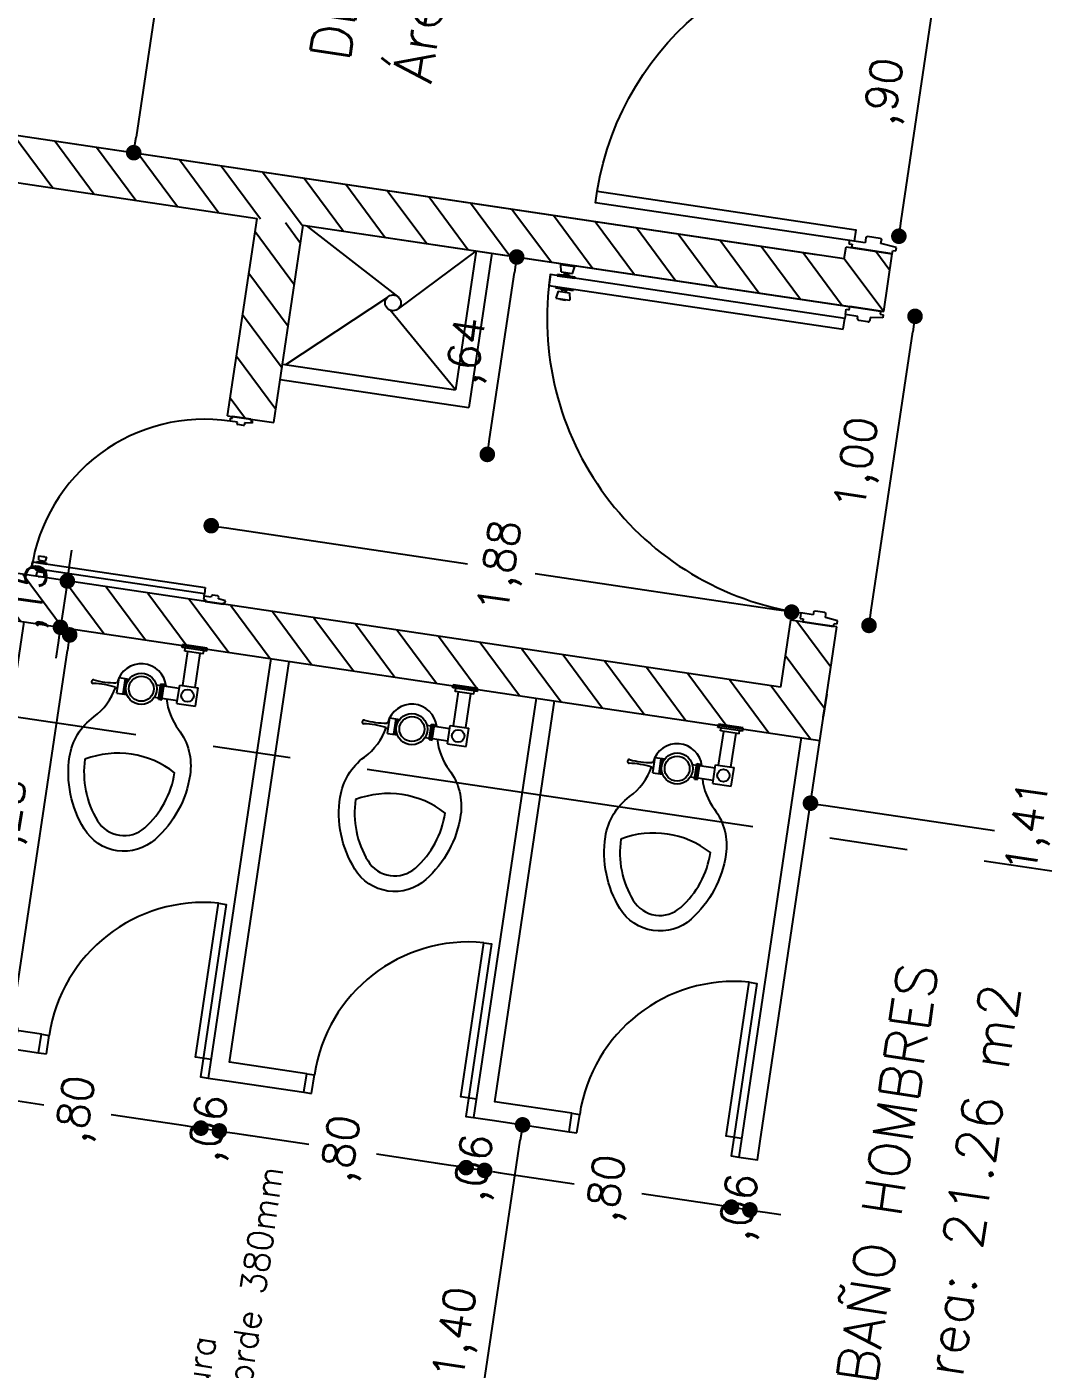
# Model space of a CAD drawing. Header units: millimetres. Extents: x 338 to 506, y 179 to 335.
# Drawn here: x 402.26 to 405.519, y 293.28 to 297.585 of the extents above; entities that cross this region are included whole.
import ezdxf

# ---------------------------------------------------------------- set-up
doc = ezdxf.new("R2010")
doc.units = ezdxf.units.MM
doc.linetypes.add('CENTER', pattern=[2, 1.25, -0.25, 0.25, -0.25])
doc.linetypes.add('DASHED2', pattern=[0.375, 0.25, -0.125])
for name, color, linetype in [('7-COTAS', 30, 'Continuous'), ('EJES_DE_COLUMNA', 255, 'DASHED2'), ('MUEBLES_FIJOS', 145, 'Continuous'), ('MUROS', 32, 'Continuous'), ('PUERTAS', 5, 'Continuous'), ('REJAS', 151, 'Continuous'), ('TEXTOS', 7, 'Continuous')]:
    doc.layers.add(name, color=color, linetype=linetype)
doc.styles.add('NOTAS', font='simplex.shx')
doc.styles.get("Standard").update_dxf_attribs({"font": 'ARIALUNI.ttf'})
doc.dimstyles.new('ROMANS', dxfattribs={"dimtxt": 0.1, "dimasz": 0.05, "dimexe": 0.04, "dimexo": 0.5, "dimgap": 0.05, "dimtad": 1, "dimtih": 1, "dimtoh": 1, "dimdec": 4, "dimzin": 5, "dimdsep": 46, "dimtxsty": 'Standard', "dimsah": 1, "dimcen": 0.05, "dimse1": 1, "dimse2": 1, "dimclrd": 7, "dimclre": 7, "dimclrt": 7, "dimadec": 0, "dimazin": 0, "dimtfac": 1, "dimtdec": 4, "dimtix": 1, "dimtmove": 2, "dimatfit": 3, "dimfxl": 1, "dimtolj": 1, "dimarcsym": 0})

# ---------------------------------------------------------------- blocks, each defined once
blk = doc.blocks.new('*X487')
at = {"color": 0}
for p, q in [((3006.9447, 1981.4887), (3006.8165, 1981.3606)), ((3006.9665, 1981.3758), (3006.8165, 1981.2258)), ((3006.9665, 1981.2411), (3006.8165, 1981.0911)), ((3006.9665, 1981.1064), (3006.8165, 1980.9564)), ((3006.9665, 1980.9717), (3006.8165, 1980.8217)), ((3006.9665, 1980.837), (3006.8165, 1980.687)), ((3006.9665, 1980.7023), (3006.8165, 1980.5523)), ((3006.9665, 1980.5676), (3006.8165, 1980.4176)), ((3006.9665, 1980.4329), (3006.8165, 1980.2829)), ((3006.9665, 1980.2982), (3006.8165, 1980.1482)), ((3006.9665, 1980.1635), (3006.8165, 1980.0135)), ((3006.9665, 1980.0288), (3006.8165, 1979.8788)), ((3006.9665, 1979.8941), (3006.8165, 1979.7441)), ((3006.9665, 1979.7594), (3006.8165, 1979.6094)), ((3006.9665, 1979.6247), (3006.8165, 1979.4747)), ((3006.9665, 1979.49), (3006.8165, 1979.34)), ((3006.9665, 1979.3553), (3006.8165, 1979.2053)), ((3006.9665, 1979.2206), (3006.8165, 1979.0706)), ((3006.9665, 1979.0859), (3006.8165, 1978.9359)), ((3006.9665, 1978.9512), (3006.8165, 1978.8012)), ((3006.9665, 1978.8165), (3006.8165, 1978.6665)), ((3006.9665, 1978.6818), (3006.8165, 1978.5318)), ((3006.9665, 1978.5471), (3006.8165, 1978.3971)), ((3006.9665, 1978.4124), (3006.8165, 1978.2624)), ((3006.9665, 1978.2777), (3006.8165, 1978.1277)), ((3007.0707, 1978.2471), (3006.9207, 1978.0971)), ((3007.1843, 1978.226), (3007.0554, 1978.0971))]:
    blk.add_line(p, q, dxfattribs=at)
blk = doc.blocks.new('*X488')
at = {"color": 0}
for p, q in [((3007.6249, 1980.1287), (3007.5665, 1980.0703)), ((3007.7596, 1980.1287), (3007.6096, 1979.9787)), ((3007.8943, 1980.1287), (3007.7443, 1979.9787)), ((3008.029, 1980.1287), (3007.879, 1979.9787)), ((3008.1637, 1980.1287), (3008.0137, 1979.9787)), ((3008.2065, 1980.0368), (3008.1484, 1979.9787))]:
    blk.add_line(p, q, dxfattribs=at)
blk = doc.blocks.new('*U234')
at = {"layer": 'PUERTAS'}
for p, q in [((0.0275, 0.05), (0.0375, 0.05)), ((0.0275, -0.05), (0.0275, 0.05)), ((0.0275, 0.05), (0.0275, -0.05)), ((0.0375, 0.05), (0.0375, 0.06)), ((0.0375, 0.06), (0.0475, 0.06)), ((0.0475, 0.06), (0.0525, 0.02)), ((1.0298, 0.06), (1.0248, 0.02)), ((1.0398, 0.06), (1.0298, 0.06)), ((1.0398, 0.05), (1.0398, 0.06)), ((1.0498, 0.05), (1.0398, 0.05)), ((1.0498, -0.05), (1.0498, 0.05)), ((1.0498, 0.05), (1.0498, -0.05)), ((0.0525, 0.02), (0.0625, 0.02)), ((0.0675, 0.015), (0.0675, -0.015)), ((1.0098, 0.015), (1.0098, -0.015)), ((1.0248, 0.02), (1.0148, 0.02)), ((0.0625, -0.02), (0.055, -0.02)), ((0.055, -0.02), (0.055, -0.06)), ((1.0148, -0.02), (1.0223, -0.02)), ((1.0223, -0.02), (1.0223, -0.06)), ((0.0375, -0.05), (0.0275, -0.05)), ((0.0375, -0.06), (0.0375, -0.05)), ((0.055, -0.06), (0.0375, -0.06)), ((0.055, -0.06), (0.0675, -0.06)), ((1.0223, -0.06), (1.0398, -0.06)), ((1.0398, -0.06), (1.0398, -0.05)), ((1.0398, -0.05), (1.0498, -0.05)), ((0.0537, -0.9453), (0.0305, -0.9412)), ((0.0306, -0.9862), (0.0305, -0.9412)), ((0.0538, -0.982), (0.0537, -0.9453)), ((0.0627, -0.9922), (0.0626, -0.935)), ((0.0675, -0.935), (0.0626, -0.935)), ((0.0676, -0.9922), (0.0675, -0.935)), ((0.1024, -0.9922), (0.1026, -0.935)), ((0.1026, -0.935), (0.1075, -0.935)), ((0.1073, -0.9922), (0.1075, -0.935)), ((0.1163, -0.982), (0.1164, -0.9453)), ((0.1164, -0.9453), (0.1396, -0.9412)), ((0.1395, -0.9862), (0.1396, -0.9412)), ((0.0305, -0.9545), (0.0288, -0.9545)), ((0.0288, -0.9728), (0.0288, -0.9545)), ((0.0306, -0.9728), (0.0288, -0.9728)), ((0.0538, -0.982), (0.0306, -0.9862)), ((0.0591, -0.9566), (0.0537, -0.9567)), ((0.0591, -0.9705), (0.0538, -0.9706)), ((0.0591, -0.9555), (0.0591, -0.9716)), ((0.111, -0.9555), (0.1109, -0.9716)), ((0.1109, -0.9705), (0.1163, -0.9706)), ((0.111, -0.9566), (0.1163, -0.9567)), ((0.1163, -0.982), (0.1395, -0.9862)), ((0.1395, -0.9728), (0.1412, -0.9728)), ((0.1396, -0.9545), (0.1413, -0.9545)), ((0.1412, -0.9728), (0.1413, -0.9545)), ((0.0676, -0.9922), (0.0627, -0.9922)), ((0.1024, -0.9922), (0.1073, -0.9922))]:
    blk.add_line(p, q, dxfattribs=at)
blk.add_lwpolyline([(0.1025, -0.06), (0.0675, -0.06), (0.0675, -1.0148), (0.1025, -1.0148)], close=True, dxfattribs=at)
for centre, radius, start, end in [((0.0625, 0.015), 0.005, 0, 90), ((1.0148, 0.015), 0.005, 90, 180), ((0.0625, -0.015), 0.005, 270, 0), ((1.0148, -0.015), 0.005, 180, 270), ((0.0681, -0.0606), 0.9541, 269.9611, 0.0389), ((0.0594, -0.9523), 0.00329, 264.9921, 9.9588), ((0.0595, -0.9749), 0.00329, 350.32, 95.2867), ((0.1106, -0.9749), 0.00329, 84.7133, 189.68), ((0.1107, -0.9523), 0.00329, 170.0412, 275.0079)]:
    blk.add_arc(centre, radius, start, end, dxfattribs=at)
blk = doc.blocks.new('INODP-FLUSH')
at = {"color": 251}
for p, q in [((-0.12, 0.19), (-0.18, 0.19)), ((-0.18, 0.19), (-0.18, 0.13)), ((-0.12, 0.19), (-0.12, 0.13)), ((-0.07, 0.18), (-0.12, 0.18)), ((-0.07, 0.185), (-0.07, 0.135)), ((-0.06, 0.185), (-0.07, 0.185)), ((-0.065, 0.185), (-0.065, 0.135)), ((-0.06, 0.185), (-0.06, 0.135)), ((-0.0458, 0.18), (-0.06, 0.18)), ((0.075, 0.185), (0.0433, 0.185)), ((0.05, 0.185), (0.05, 0.135)), ((0.055, 0.185), (0.055, 0.135)), ((0.075, 0.185), (0.075, 0.135)), ((-0.12, 0.13), (-0.18, 0.13)), ((-0.17, 0.13), (-0.17, 0.02)), ((-0.13, 0.13), (-0.13, 0.02)), ((-0.07, 0.14), (-0.12, 0.14)), ((-0.06, 0.135), (-0.07, 0.135)), ((-0.0458, 0.14), (-0.06, 0.14)), ((0.075, 0.135), (0.0433, 0.135)), ((-0.19, 0.01), (-0.11, 0.01)), ((-0.19, 0.01), (-0.19, 0)), ((-0.19, 0), (-0.11, 0)), ((-0.18, 0.02), (-0.12, 0.02)), ((-0.18, 0.02), (-0.18, 0.01)), ((-0.12, 0.02), (-0.12, 0.01)), ((-0.11, 0.01), (-0.11, 0))]:
    blk.add_line(p, q, dxfattribs=at)
blk.add_lwpolyline([(-0.0848, 0.18, 0.134175), (-0.1375, 0.2714, -0.200001), (-0.1953, 0.41, -0.175526), (-0.1152, 0.631, -0.468374), (0.1152, 0.631, -0.176484), (0.1953, 0.41, -0.199996), (0.1375, 0.2714, 0.150912), (0.0819, 0.1672)], format="xyb", dxfattribs=at)
blk.add_lwpolyline([(0.1453, 0.41, 0.175452), (0.0768, 0.599, 0.468374), (-0.0768, 0.599, 0.174955), (-0.1453, 0.4106, 0.262288)], format="xyb", close=True, dxfattribs=at)
for centre, radius in [((-0.15, 0.16), 0.02), ((0, 0.16), 0.05), ((0, 0.16), 0.04)]:
    blk.add_circle(centre, radius, dxfattribs=at)
for centre, radius, start, end in [((0, 0.16), 0.08, 194.4775, 353.5908), ((0.075, 0.16), 0.01, 46.1062, 90), ((0.075, 0.16), 0.01, 270, 313.894), ((0.1227, 0.4216), 0.2576, 260.9001, 277.2083), ((0.1227, -0.1016), 0.2576, 82.7917, 99.0999), ((0.155, 0.16), 0.006, 270, 90)]:
    blk.add_arc(centre, radius, start, end, dxfattribs=at)
blk = doc.blocks.new('S-NOV-P')
at = {"rotation": 180}
blk.add_blockref('INODP-FLUSH', (-0.0018, -0.0099), dxfattribs=at)
blk = doc.blocks.new('*U492')
at = {"layer": 'REJAS', "color": 18, "linetype": 'ByBlock'}
blk.add_line((3004.1312, 1979.7691), (3004.2912, 1979.7691), dxfattribs=at)
blk.add_lwpolyline([(3003.7821, 1979.6083), (3004.1312, 1979.7691)], dxfattribs=at)
at = {"layer": 'REJAS', "color": 18}
blk.add_solid([(3003.7877, 1979.5962), (3003.7094, 1979.5749), (3003.7765, 1979.6205)], dxfattribs=at)
at = {"layer": 'REJAS', "color": 18, "style": 'NOTAS'}
for s, p in [('Altura', (3004.3312, 1979.7291)), ('reborde 380mm', (3004.3312, 1979.5957))]:
    blk.add_text(s, height=0.08, dxfattribs=at).set_placement(p)
blk = doc.blocks.new('*U496')
at = {"layer": 'TEXTOS', "color": 5, "style": 'NOTAS'}
for s, p in [('BAÑO HOMBRES', (3004.7961, 1977.6149)), ('Área: 21.26 m2', (3004.7596, 1977.3435))]:
    blk.add_text(s, height=0.127779, dxfattribs=at).set_placement(p)
blk = doc.blocks.new('_DOT')
at = {"color": 0, "linetype": 'ByBlock'}
blk.add_line((-0.5, 0), (-1, 0), dxfattribs=at)
at = {"color": 0, "linetype": 'ByBlock', "const_width": 0.5}
blk.add_lwpolyline([(-0.25, 0, 1), (0.25, 0, 1)], format="xyb", close=True, dxfattribs=at)
blk = doc.blocks.new('*U1089')
at = {"layer": 'REJAS', "color": 7, "style": 'NOTAS'}
blk.add_text(',15', height=0.1, dxfattribs=at).set_placement((3006.7963, 1980.6279))
blk = doc.blocks.new('*D513')
at = {"layer": 'DEFPOINTS', "color": 0, "transparency": 16777216}
for p in [(3006.8165, 1980.6806), (3006.9665, 1980.5987), (3006.8165, 1980.5589)]:
    blk.add_point(p, dxfattribs=at)
at = {"layer": 'REJAS', "color": 7, "transparency": 16777216}
for p, q in [((3006.7665, 1980.5589), (3006.7165, 1980.5589)), ((3006.9665, 1980.5589), (3006.8165, 1980.5589)), ((3007.0165, 1980.5589), (3007.0665, 1980.5589))]:
    blk.add_line(p, q, dxfattribs=at)
at = {"transparency": 16777216}
blk.add_blockref('*U1089', (0, 0), dxfattribs=at)
at = {"layer": 'REJAS', "color": 7, "transparency": 16777216, "xscale": 0.05, "yscale": 0.05, "zscale": 0.05}
blk.add_blockref('_DOT', (3006.8165, 1980.5589), dxfattribs=at)
at = {"layer": 'REJAS', "color": 7, "transparency": 16777216, "xscale": 0.05, "yscale": 0.05, "zscale": 0.05, "rotation": 180}
blk.add_blockref('_DOT', (3006.9665, 1980.5589), dxfattribs=at)
blk = doc.blocks.new('*U1167')
at = {"layer": 'REJAS', "color": 7, "style": 'NOTAS'}
blk.add_text('1,28', height=0.1, dxfattribs=at).set_placement((3006.0137, 1980.5951))
blk = doc.blocks.new('*D515')
at = {"layer": 'DEFPOINTS', "color": 0, "transparency": 16777216}
for p in [(3005.5165, 1980.5521), (3006.7967, 1980.5411), (3006.7967, 1980.526)]:
    blk.add_point(p, dxfattribs=at)
at = {"layer": 'REJAS', "color": 7, "transparency": 16777216}
blk.add_line((3005.5665, 1980.526), (3006.7467, 1980.526), dxfattribs=at)
at = {"transparency": 16777216}
blk.add_blockref('*U1167', (0, 0), dxfattribs=at)
at = {"layer": 'REJAS', "color": 7, "transparency": 16777216, "xscale": 0.05, "yscale": 0.05, "zscale": 0.05, "rotation": 180}
blk.add_blockref('_DOT', (3005.5165, 1980.526), dxfattribs=at)
at = {"layer": 'REJAS', "color": 7, "transparency": 16777216, "xscale": 0.05, "yscale": 0.05, "zscale": 0.05}
blk.add_blockref('_DOT', (3006.7967, 1980.526), dxfattribs=at)
blk = doc.blocks.new('*U1175')
at = {"layer": 'REJAS', "color": 7, "style": 'NOTAS'}
blk.add_text(',80', height=0.1, dxfattribs=at).set_placement((3005.1893, 1980.2366))
blk = doc.blocks.new('*D523')
at = {"layer": 'DEFPOINTS', "color": 0, "transparency": 16777216}
for p in [(3005.5165, 1980.6771), (3005.2941, 1979.8771), (3005.8078, 1979.8771)]:
    blk.add_point(p, dxfattribs=at)
at = {"layer": 'REJAS', "color": 7, "transparency": 16777216}
for p, q in [((3005.2941, 1980.6271), (3005.2941, 1980.3866)), ((3005.2941, 1979.9271), (3005.2941, 1980.1676))]:
    blk.add_line(p, q, dxfattribs=at)
at = {"transparency": 16777216}
blk.add_blockref('*U1175', (0, 0), dxfattribs=at)
at = {"layer": 'REJAS', "color": 7, "transparency": 16777216, "xscale": 0.05, "yscale": 0.05, "zscale": 0.05}
for p, rotation in [((3005.2941, 1980.6771), 90), ((3005.2941, 1979.8771), 270)]:
    blk.add_blockref('_DOT', p, dxfattribs=dict(at, rotation=rotation))
blk = doc.blocks.new('*U1176')
at = {"layer": 'REJAS', "color": 7, "style": 'NOTAS'}
blk.add_text(',06', height=0.1, dxfattribs=at).set_placement((3005.1917, 1979.8066))
blk = doc.blocks.new('*D524')
at = {"layer": 'DEFPOINTS', "color": 0, "transparency": 16777216}
for p in [(3005.8078, 1979.8771), (3005.2941, 1979.8171), (3005.8202, 1979.8171)]:
    blk.add_point(p, dxfattribs=at)
at = {"layer": 'REJAS', "color": 7, "transparency": 16777216}
for p, q in [((3005.2941, 1979.9271), (3005.2941, 1979.9771)), ((3005.2941, 1979.8771), (3005.2941, 1979.8171)), ((3005.2941, 1979.7671), (3005.2941, 1979.7171))]:
    blk.add_line(p, q, dxfattribs=at)
at = {"transparency": 16777216}
blk.add_blockref('*U1176', (0, 0), dxfattribs=at)
at = {"layer": 'REJAS', "color": 7, "transparency": 16777216, "xscale": 0.05, "yscale": 0.05, "zscale": 0.05}
for p, rotation in [((3005.2941, 1979.8771), 270), ((3005.2941, 1979.8171), 90)]:
    blk.add_blockref('_DOT', p, dxfattribs=dict(at, rotation=rotation))
blk = doc.blocks.new('*U1177')
at = {"layer": 'REJAS', "color": 7, "style": 'NOTAS'}
blk.add_text(',80', height=0.1, dxfattribs=at).set_placement((3005.1893, 1979.3766))
blk = doc.blocks.new('*D525')
at = {"layer": 'DEFPOINTS', "color": 0, "transparency": 16777216}
for p in [(3005.8202, 1979.8171), (3005.2941, 1979.0171), (3005.7494, 1979.0171)]:
    blk.add_point(p, dxfattribs=at)
at = {"layer": 'REJAS', "color": 7, "transparency": 16777216}
for p, q in [((3005.2941, 1979.7671), (3005.2941, 1979.5266)), ((3005.2941, 1979.0671), (3005.2941, 1979.3076))]:
    blk.add_line(p, q, dxfattribs=at)
at = {"transparency": 16777216}
blk.add_blockref('*U1177', (0, 0), dxfattribs=at)
at = {"layer": 'REJAS', "color": 7, "transparency": 16777216, "xscale": 0.05, "yscale": 0.05, "zscale": 0.05}
for p, rotation in [((3005.2941, 1979.8171), 90), ((3005.2941, 1979.0171), 270)]:
    blk.add_blockref('_DOT', p, dxfattribs=dict(at, rotation=rotation))
blk = doc.blocks.new('*U1178')
at = {"layer": 'REJAS', "color": 7, "style": 'NOTAS'}
blk.add_text(',06', height=0.1, dxfattribs=at).set_placement((3005.1917, 1978.9466))
blk = doc.blocks.new('*D526')
at = {"layer": 'DEFPOINTS', "color": 0, "transparency": 16777216}
for p in [(3005.7494, 1979.0171), (3005.2941, 1978.9571), (3005.753, 1978.9571)]:
    blk.add_point(p, dxfattribs=at)
at = {"layer": 'REJAS', "color": 7, "transparency": 16777216}
for p, q in [((3005.2941, 1979.0671), (3005.2941, 1979.1171)), ((3005.2941, 1979.0171), (3005.2941, 1978.9571)), ((3005.2941, 1978.9071), (3005.2941, 1978.8571))]:
    blk.add_line(p, q, dxfattribs=at)
at = {"transparency": 16777216}
blk.add_blockref('*U1178', (0, 0), dxfattribs=at)
at = {"layer": 'REJAS', "color": 7, "transparency": 16777216, "xscale": 0.05, "yscale": 0.05, "zscale": 0.05}
for p, rotation in [((3005.2941, 1979.0171), 270), ((3005.2941, 1978.9571), 90)]:
    blk.add_blockref('_DOT', p, dxfattribs=dict(at, rotation=rotation))
blk = doc.blocks.new('*U1179')
at = {"layer": 'REJAS', "color": 7, "style": 'NOTAS'}
blk.add_text(',80', height=0.1, dxfattribs=at).set_placement((3005.1893, 1978.5166))
blk = doc.blocks.new('*D527')
at = {"layer": 'DEFPOINTS', "color": 0, "transparency": 16777216}
for p in [(3005.753, 1978.9571), (3005.2941, 1978.1571), (3005.7934, 1978.1571)]:
    blk.add_point(p, dxfattribs=at)
at = {"layer": 'REJAS', "color": 7, "transparency": 16777216}
for p, q in [((3005.2941, 1978.9071), (3005.2941, 1978.6666)), ((3005.2941, 1978.2071), (3005.2941, 1978.4476))]:
    blk.add_line(p, q, dxfattribs=at)
at = {"transparency": 16777216}
blk.add_blockref('*U1179', (0, 0), dxfattribs=at)
at = {"layer": 'REJAS', "color": 7, "transparency": 16777216, "xscale": 0.05, "yscale": 0.05, "zscale": 0.05}
for p, rotation in [((3005.2941, 1978.9571), 90), ((3005.2941, 1978.1571), 270)]:
    blk.add_blockref('_DOT', p, dxfattribs=dict(at, rotation=rotation))
blk = doc.blocks.new('*U1180')
at = {"layer": 'REJAS', "color": 7, "style": 'NOTAS'}
blk.add_text(',06', height=0.1, dxfattribs=at).set_placement((3005.1917, 1978.0866))
blk = doc.blocks.new('*D528')
at = {"layer": 'DEFPOINTS', "color": 0, "transparency": 16777216}
for p in [(3005.7328, 1978.1571), (3005.2941, 1978.0971), (3005.7353, 1978.0971)]:
    blk.add_point(p, dxfattribs=at)
at = {"layer": 'REJAS', "color": 7, "transparency": 16777216}
for p, q in [((3005.2941, 1978.2071), (3005.2941, 1978.2571)), ((3005.2941, 1978.1571), (3005.2941, 1978.0971)), ((3005.2941, 1978.0471), (3005.2941, 1977.9971))]:
    blk.add_line(p, q, dxfattribs=at)
at = {"transparency": 16777216}
blk.add_blockref('*U1180', (0, 0), dxfattribs=at)
at = {"layer": 'REJAS', "color": 7, "transparency": 16777216, "xscale": 0.05, "yscale": 0.05, "zscale": 0.05}
for p, rotation in [((3005.2941, 1978.1571), 270), ((3005.2941, 1978.0971), 90)]:
    blk.add_blockref('_DOT', p, dxfattribs=dict(at, rotation=rotation))
blk = doc.blocks.new('*U1185')
at = {"layer": 'REJAS', "color": 7, "style": 'NOTAS'}
blk.add_text('1,41', height=0.1, dxfattribs=at).set_placement((3006.4914, 1977.3504))
blk = doc.blocks.new('*D534')
at = {"layer": 'DEFPOINTS', "color": 0, "transparency": 16777216}
for p in [(3006.5944, 1978.0971), (3006.6128, 1978.0971), (3007.1707, 1976.6846)]:
    blk.add_point(p, dxfattribs=at)
at = {"layer": 'REJAS', "color": 7, "transparency": 16777216}
for p, q in [((3006.6128, 1978.0471), (3006.6128, 1977.5004)), ((3006.6128, 1976.7346), (3006.6128, 1977.2813))]:
    blk.add_line(p, q, dxfattribs=at)
at = {"transparency": 16777216}
blk.add_blockref('*U1185', (0, 0), dxfattribs=at)
at = {"layer": 'REJAS', "color": 7, "transparency": 16777216, "xscale": 0.05, "yscale": 0.05, "zscale": 0.05}
for p, rotation in [((3006.6128, 1978.0971), 90), ((3006.6128, 1976.6846), 270)]:
    blk.add_blockref('_DOT', p, dxfattribs=dict(at, rotation=rotation))
blk = doc.blocks.new('*U433')
at = {"layer": 'PUERTAS'}
for p, q in [((-1.0498, 0.05), (-1.0398, 0.05)), ((-1.0498, -0.05), (-1.0498, 0.05)), ((-1.0498, 0.05), (-1.0498, -0.05)), ((-1.0398, 0.05), (-1.0398, 0.06)), ((-1.0398, 0.06), (-1.0298, 0.06)), ((-1.0298, 0.06), (-1.0248, 0.02)), ((-1.0248, 0.02), (-1.0148, 0.02)), ((-1.0098, 0.015), (-1.0098, -0.015)), ((-0.0675, 0.015), (-0.0675, -0.015)), ((-0.0525, 0.02), (-0.0625, 0.02)), ((-0.0475, 0.06), (-0.0525, 0.02)), ((-0.0375, 0.06), (-0.0475, 0.06)), ((-0.0375, 0.05), (-0.0375, 0.06)), ((-0.0275, 0.05), (-0.0375, 0.05)), ((-0.0275, -0.05), (-0.0275, 0.05)), ((-0.0275, 0.05), (-0.0275, -0.05)), ((-1.0398, -0.05), (-1.0498, -0.05)), ((-1.0398, -0.06), (-1.0398, -0.05)), ((-1.0223, -0.06), (-1.0398, -0.06)), ((-1.0148, -0.02), (-1.0223, -0.02)), ((-1.0223, -0.02), (-1.0223, -0.06)), ((-0.055, -0.06), (-0.0675, -0.06)), ((-0.0625, -0.02), (-0.055, -0.02)), ((-0.055, -0.02), (-0.055, -0.06)), ((-0.055, -0.06), (-0.0375, -0.06)), ((-0.0375, -0.06), (-0.0375, -0.05)), ((-0.0375, -0.05), (-0.0275, -0.05)), ((-0.1164, -0.9453), (-0.1396, -0.9412)), ((-0.1395, -0.9862), (-0.1396, -0.9412)), ((-0.1163, -0.982), (-0.1164, -0.9453)), ((-0.1073, -0.9922), (-0.1075, -0.935)), ((-0.1026, -0.935), (-0.1075, -0.935)), ((-0.1024, -0.9922), (-0.1026, -0.935)), ((-0.0676, -0.9922), (-0.0675, -0.935)), ((-0.0675, -0.935), (-0.0626, -0.935)), ((-0.0627, -0.9922), (-0.0626, -0.935)), ((-0.0538, -0.982), (-0.0537, -0.9453)), ((-0.0537, -0.9453), (-0.0305, -0.9412)), ((-0.0306, -0.9862), (-0.0305, -0.9412)), ((-0.1396, -0.9545), (-0.1413, -0.9545)), ((-0.1412, -0.9728), (-0.1413, -0.9545)), ((-0.1395, -0.9728), (-0.1412, -0.9728)), ((-0.1163, -0.982), (-0.1395, -0.9862)), ((-0.111, -0.9566), (-0.1163, -0.9567)), ((-0.1109, -0.9705), (-0.1163, -0.9706)), ((-0.111, -0.9555), (-0.1109, -0.9716)), ((-0.1024, -0.9922), (-0.1073, -0.9922)), ((-0.0676, -0.9922), (-0.0627, -0.9922)), ((-0.0591, -0.9555), (-0.0591, -0.9716)), ((-0.0591, -0.9566), (-0.0537, -0.9567)), ((-0.0591, -0.9705), (-0.0538, -0.9706)), ((-0.0538, -0.982), (-0.0306, -0.9862)), ((-0.0306, -0.9728), (-0.0288, -0.9728)), ((-0.0305, -0.9545), (-0.0288, -0.9545)), ((-0.0288, -0.9728), (-0.0288, -0.9545))]:
    blk.add_line(p, q, dxfattribs=at)
blk.add_lwpolyline([(-0.1025, -0.06), (-0.0675, -0.06), (-0.0675, -1.0148), (-0.1025, -1.0148)], close=True, dxfattribs=at)
for centre, radius, start, end in [((-1.0148, 0.015), 0.005, 0, 90), ((-0.0625, 0.015), 0.005, 90, 180), ((-0.0681, -0.0606), 0.9541, 179.96107, 270.03893), ((-1.0148, -0.015), 0.005, 270, 0), ((-0.0625, -0.015), 0.005, 180, 270), ((-0.1107, -0.9523), 0.00329, 264.99209, 9.95879), ((-0.0594, -0.9523), 0.00329, 170.04121, 275.00791), ((-0.1106, -0.9749), 0.00329, 350.32002, 95.28672), ((-0.0595, -0.9749), 0.00329, 84.71328, 189.67998)]:
    blk.add_arc(centre, radius, start, end, dxfattribs=at)
blk = doc.blocks.new('*U1187')
at = {"layer": 'REJAS', "color": 7, "style": 'NOTAS'}
blk.add_text('1,40', height=0.1, dxfattribs=at).set_placement((3004.6137, 1978.9272))
blk = doc.blocks.new('*D536')
at = {"layer": 'DEFPOINTS', "color": 0, "transparency": 16777216}
for p in [(3004.0565, 1978.9735), (3005.4565, 1978.9571), (3005.4565, 1978.8581)]:
    blk.add_point(p, dxfattribs=at)
at = {"layer": 'REJAS', "color": 7, "transparency": 16777216}
blk.add_line((3004.1065, 1978.8581), (3005.4065, 1978.8581), dxfattribs=at)
at = {"transparency": 16777216}
blk.add_blockref('*U1187', (0, 0), dxfattribs=at)
at = {"layer": 'REJAS', "color": 7, "transparency": 16777216, "xscale": 0.05, "yscale": 0.05, "zscale": 0.05, "rotation": 180}
blk.add_blockref('_DOT', (3004.0565, 1978.8581), dxfattribs=at)
at = {"layer": 'REJAS', "color": 7, "transparency": 16777216, "xscale": 0.05, "yscale": 0.05, "zscale": 0.05}
blk.add_blockref('_DOT', (3005.4565, 1978.8581), dxfattribs=at)
blk = doc.blocks.new('PUERTA_1_80')
at = {"layer": 'PUERTAS'}
for points in [[(0.065, 0), (0.065, -0.01), (0.075, -0.01), (0.075, -0.02), (0.025, -0.025), (0.025, -0.035, -0.414214), (0.02, -0.04), (-0.02, -0.04, -0.414214), (-0.025, -0.035), (-0.025, -0.02), (-0.075, -0.02), (-0.075, -0.01), (-0.065, -0.01), (-0.065, 0), (0.065, 0), (-0.065, 0)], [(-0.065, -1.8), (-0.065, -1.79), (-0.075, -1.79), (-0.075, -1.78), (-0.025, -1.775), (-0.025, -1.765, -0.414214), (-0.02, -1.76), (0.02, -1.76, -0.414214), (0.025, -1.765), (0.025, -1.78), (0.075, -1.78), (0.075, -1.79), (0.065, -1.79), (0.065, -1.8), (-0.065, -1.8), (0.065, -1.8)]]:
    blk.add_lwpolyline(points, format="xyb", dxfattribs=at)
for points in [[(-0.885, -0.055), (-0.06, -0.055), (-0.06, -0.02), (-0.885, -0.02)], [(-0.885, -1.745), (-0.06, -1.745), (-0.06, -1.78), (-0.885, -1.78)]]:
    blk.add_lwpolyline(points, close=True, dxfattribs=at)
for centre, start, end in [((-0.0261, -0.0409), 180.9379, 269.9323), ((-0.0261, -1.7591), 90.0677, 179.0621)]:
    blk.add_arc(centre, 0.8591, start, end, dxfattribs=at)
blk = doc.blocks.new('*U1098')
at = {"layer": '7-COTAS', "color": 7, "style": 'NOTAS'}
blk.add_text(',90', height=0.1, dxfattribs=at).set_placement((3008.7989, 1978.1536))
blk = doc.blocks.new('*D541')
at = {"layer": '7-COTAS', "color": 7, "transparency": 16777216}
blk.add_line((3008.5029, 1978.0845), (3009.3043, 1978.0845), dxfattribs=at)
at = {"layer": 'DEFPOINTS', "color": 0, "transparency": 16777216}
for p in [(3009.3543, 1978.1535), (3008.4529, 1978.1201), (3009.3543, 1978.0845)]:
    blk.add_point(p, dxfattribs=at)
at = {"transparency": 16777216}
blk.add_blockref('*U1098', (0, 0), dxfattribs=at)
at = {"layer": '7-COTAS', "color": 7, "transparency": 16777216, "xscale": 0.05, "yscale": 0.05, "zscale": 0.05, "rotation": 180}
blk.add_blockref('_DOT', (3008.4529, 1978.0845), dxfattribs=at)
at = {"layer": '7-COTAS', "color": 7, "transparency": 16777216, "xscale": 0.05, "yscale": 0.05, "zscale": 0.05}
blk.add_blockref('_DOT', (3009.3543, 1978.0845), dxfattribs=at)
blk = doc.blocks.new('*X543')
at = {"color": 0}
for p, q in [((3008.3113, 1981.8387), (3008.2065, 1981.7339)), ((3008.3565, 1981.7492), (3008.2065, 1981.5992)), ((3008.3565, 1981.6144), (3008.2065, 1981.4644)), ((3008.3565, 1981.4797), (3008.2065, 1981.3297)), ((3008.3565, 1981.345), (3008.2065, 1981.195)), ((3008.3565, 1981.2103), (3008.2065, 1981.0603)), ((3008.3565, 1981.0756), (3008.2065, 1980.9256)), ((3008.3565, 1980.9409), (3008.2065, 1980.7909)), ((3008.3565, 1980.8062), (3008.2065, 1980.6562)), ((3008.3565, 1980.6715), (3008.2065, 1980.5215)), ((3008.3565, 1980.5368), (3008.2065, 1980.3868)), ((3008.3565, 1980.4021), (3008.2065, 1980.2521)), ((3008.3565, 1980.2674), (3008.2065, 1980.1174)), ((3008.3565, 1980.1327), (3008.2065, 1979.9827)), ((3008.3565, 1979.998), (3008.2065, 1979.848)), ((3008.3565, 1979.8633), (3008.2065, 1979.7133)), ((3008.3565, 1979.7286), (3008.2065, 1979.5786)), ((3008.3565, 1979.5939), (3008.2065, 1979.4439)), ((3008.3565, 1979.4592), (3008.2065, 1979.3092)), ((3008.3565, 1979.3245), (3008.2065, 1979.1745)), ((3008.3565, 1979.1898), (3008.2065, 1979.0398)), ((3008.3565, 1979.0551), (3008.2065, 1978.9051)), ((3008.3565, 1978.9204), (3008.2065, 1978.7704)), ((3008.3565, 1978.7857), (3008.2065, 1978.6357)), ((3008.3565, 1978.651), (3008.2065, 1978.501)), ((3008.3565, 1978.5163), (3008.2065, 1978.3663)), ((3008.3565, 1978.3816), (3008.2065, 1978.2316)), ((3008.3568, 1978.2471), (3008.2068, 1978.0971)), ((3008.3945, 1978.1501), (3008.3415, 1978.0971))]:
    blk.add_line(p, q, dxfattribs=at)
blk = doc.blocks.new('*U544')
at = {"layer": 'TEXTOS', "color": 5, "style": 'NOTAS'}
for s, height, p in [('CUARTO', 0.12778, (3009.3223, 1980.1818)), ('DE MÁQUINAS', 0.127779, (3008.7442, 1979.9104)), ('Área:7.46 m2', 0.127779, (3008.7138, 1979.6391))]:
    blk.add_text(s, height=height, dxfattribs=at).set_placement(p)
blk = doc.blocks.new('*U1189')
at = {"layer": 'REJAS', "color": 7, "style": 'NOTAS'}
blk.add_text('2,00', height=0.1, dxfattribs=at).set_placement((3009.2021, 1980.6198))
blk = doc.blocks.new('*D546')
at = {"layer": 'DEFPOINTS', "color": 0, "transparency": 16777216}
for p in [(3008.3565, 1980.8526), (3008.3565, 1980.5507), (3010.3524, 1980.5675)]:
    blk.add_point(p, dxfattribs=at)
at = {"layer": 'REJAS', "color": 7, "transparency": 16777216}
blk.add_line((3010.3024, 1980.5507), (3008.4065, 1980.5507), dxfattribs=at)
at = {"transparency": 16777216}
blk.add_blockref('*U1189', (0, 0), dxfattribs=at)
at = {"layer": 'REJAS', "color": 7, "transparency": 16777216, "xscale": 0.05, "yscale": 0.05, "zscale": 0.05, "rotation": 180}
blk.add_blockref('_DOT', (3008.3565, 1980.5507), dxfattribs=at)
at = {"layer": 'REJAS', "color": 7, "transparency": 16777216, "xscale": 0.05, "yscale": 0.05, "zscale": 0.05}
blk.add_blockref('_DOT', (3010.3524, 1980.5507), dxfattribs=at)
blk = doc.blocks.new('*U1100')
at = {"layer": 'REJAS', "color": 7, "style": 'NOTAS'}
blk.add_text('1,00', height=0.1, dxfattribs=at).set_placement((3007.5626, 1978.0645))
blk = doc.blocks.new('*D549')
at = {"layer": 'DEFPOINTS', "color": 0, "transparency": 16777216}
for p in [(3007.2043, 1978.0971), (3008.2065, 1978.0971), (3008.2065, 1977.9954)]:
    blk.add_point(p, dxfattribs=at)
at = {"layer": 'REJAS', "color": 7, "transparency": 16777216}
blk.add_line((3007.2543, 1977.9954), (3008.1565, 1977.9954), dxfattribs=at)
at = {"transparency": 16777216}
blk.add_blockref('*U1100', (0, 0), dxfattribs=at)
at = {"layer": 'REJAS', "color": 7, "transparency": 16777216, "xscale": 0.05, "yscale": 0.05, "zscale": 0.05, "rotation": 180}
blk.add_blockref('_DOT', (3007.2043, 1977.9954), dxfattribs=at)
at = {"layer": 'REJAS', "color": 7, "transparency": 16777216, "xscale": 0.05, "yscale": 0.05, "zscale": 0.05}
blk.add_blockref('_DOT', (3008.2065, 1977.9954), dxfattribs=at)
blk = doc.blocks.new('*U1190')
at = {"layer": 'REJAS', "color": 7, "style": 'NOTAS'}
blk.add_text(',64', height=0.1, dxfattribs=at).set_placement((3007.7794, 1979.3558))
blk = doc.blocks.new('*D550')
at = {"layer": 'DEFPOINTS', "color": 0, "transparency": 16777216}
for p in [(3007.5665, 1979.9787), (3008.2065, 1979.2868), (3008.2065, 1979.2868)]:
    blk.add_point(p, dxfattribs=at)
at = {"layer": 'REJAS', "color": 7, "transparency": 16777216}
blk.add_line((3007.6165, 1979.2868), (3008.1565, 1979.2868), dxfattribs=at)
at = {"transparency": 16777216}
blk.add_blockref('*U1190', (0, 0), dxfattribs=at)
at = {"layer": 'REJAS', "color": 7, "transparency": 16777216, "xscale": 0.05, "yscale": 0.05, "zscale": 0.05, "rotation": 180}
blk.add_blockref('_DOT', (3007.5665, 1979.2868), dxfattribs=at)
at = {"layer": 'REJAS', "color": 7, "transparency": 16777216, "xscale": 0.05, "yscale": 0.05, "zscale": 0.05}
blk.add_blockref('_DOT', (3008.2065, 1979.2868), dxfattribs=at)
blk = doc.blocks.new('*U1191')
at = {"layer": 'REJAS', "color": 7, "style": 'NOTAS'}
blk.add_text('1,88', height=0.1, dxfattribs=at).set_placement((3007.0671, 1979.1474))
blk = doc.blocks.new('*D551')
at = {"layer": 'DEFPOINTS', "color": 0, "transparency": 16777216}
for p in [(3007.0861, 1980.1287), (3007.21, 1980.1287), (3006.9665, 1978.2471)]:
    blk.add_point(p, dxfattribs=at)
at = {"layer": 'REJAS', "color": 7, "transparency": 16777216}
for p, q in [((3007.21, 1980.0787), (3007.21, 1979.2974)), ((3007.21, 1978.2971), (3007.21, 1979.0784))]:
    blk.add_line(p, q, dxfattribs=at)
at = {"transparency": 16777216}
blk.add_blockref('*U1191', (0, 0), dxfattribs=at)
at = {"layer": 'REJAS', "color": 7, "transparency": 16777216, "xscale": 0.05, "yscale": 0.05, "zscale": 0.05}
for p, rotation in [((3007.21, 1980.1287), 90), ((3007.21, 1978.2471), 270)]:
    blk.add_blockref('_DOT', p, dxfattribs=dict(at, rotation=rotation))
blk = doc.blocks.new('EJES_ESTRUCTURALES')
at = {"layer": 'EJES_DE_COLUMNA', "color": 9, "linetype": 'CENTER'}
blk.add_line((744.96581, 131.2663), (744.96581, 199.7363), dxfattribs=at)
blk = doc.blocks.new('BAÑOS_PUBLICOS_PISO_1')
at = {"layer": 'MUEBLES_FIJOS'}
for p, q in [((3007.75654, 1979.96788), (3008.01523, 1979.67957)), ((3008.20654, 1979.96788), (3008.02255, 1979.64204)), ((3007.75654, 1979.41788), (3007.97776, 1979.66324)), ((3008.20654, 1979.41788), (3007.98665, 1979.6378))]:
    blk.add_line(p, q, dxfattribs=at)
blk.add_circle((3008.00251, 1979.65761), 0.02538, dxfattribs=at)
at = {"layer": 'MUROS'}
for p, q in [((3008.20654, 1981.83867), (3008.20654, 1980.12867)), ((3008.20654, 1981.83867), (3008.20654, 1980.12867)), ((3008.35654, 1981.83867), (3008.35654, 1978.33709)), ((3008.35654, 1981.83867), (3008.35654, 1978.24709)), ((3007.56654, 1980.12867), (3008.20654, 1980.12867)), ((3007.56654, 1980.12867), (3007.56654, 1979.97867)), ((3007.56654, 1979.97867), (3008.20654, 1979.97867)), ((3007.70654, 1979.97867), (3007.70654, 1979.36788)), ((3007.75654, 1979.97867), (3007.75654, 1979.41788)), ((3008.20654, 1979.97867), (3008.20654, 1978.09709)), ((3008.20654, 1979.97867), (3008.20654, 1978.18709)), ((3008.20654, 1979.41788), (3007.75654, 1979.41788)), ((3008.20654, 1979.36788), (3007.70654, 1979.36788)), ((3007.18429, 1978.24709), (3006.96654, 1978.24709)), ((3007.18429, 1978.09709), (3007.18429, 1978.24709)), ((3008.35654, 1978.24709), (3008.39447, 1978.24709)), ((3008.39447, 1978.24709), (3008.39447, 1978.09709)), ((3006.96658, 1978.09709), (3007.18429, 1978.09709)), ((3008.20654, 1978.09709), (3008.39447, 1978.09709))]:
    blk.add_line(p, q, dxfattribs=at)
for points in [[(3006.96654, 1978.24709), (3006.96654, 1981.48867), (3006.81654, 1981.48867), (3006.81654, 1978.09709), (3006.96654, 1978.09709), (3006.89154, 1978.09709), (3006.96654, 1978.09709), (3006.96658, 1978.09709)], [(3006.81654, 1980.73709), (3005.45654, 1980.73709), (3005.45654, 1980.67709), (3005.45654, 1980.42709), (3005.51654, 1980.42709), (3005.51654, 1980.67709), (3005.51654, 1980.67709), (3005.51654, 1980.67709), (3006.81654, 1980.67709)], [(3006.81654, 1979.87709), (3005.45654, 1979.87709), (3005.45654, 1979.81709), (3005.45654, 1979.56709), (3005.51654, 1979.56709), (3005.51654, 1979.81709), (3005.51654, 1979.81709), (3005.51654, 1979.81709), (3006.81654, 1979.81709)], [(3006.81654, 1979.01709), (3005.45654, 1979.01709), (3005.45654, 1978.95709), (3005.45654, 1978.70709), (3005.51654, 1978.70709), (3005.51654, 1978.95709), (3005.51654, 1978.95709), (3005.51654, 1978.95709), (3006.81654, 1978.95709)], [(3006.81654, 1978.15709), (3005.45654, 1978.15709), (3005.45654, 1978.09709), (3005.45654, 1978.09709), (3005.51654, 1978.09709), (3005.51654, 1978.09709), (3005.51654, 1978.09709), (3005.51654, 1978.09709), (3006.81654, 1978.09709)]]:
    blk.add_lwpolyline(points, dxfattribs=at)
at = {"layer": 'PUERTAS'}
for p, q in [((3005.45654, 1980.42709), (3005.45654, 1980.40209)), ((3005.51654, 1980.42709), (3005.51654, 1980.40209)), ((3005.45654, 1980.40209), (3005.51654, 1980.40209)), ((3005.45654, 1979.56709), (3005.45654, 1979.54209)), ((3005.51654, 1979.56709), (3005.51654, 1979.54209)), ((3005.45654, 1979.54209), (3005.51654, 1979.54209)), ((3005.45654, 1978.70709), (3005.45654, 1978.68209)), ((3005.51654, 1978.70709), (3005.51654, 1978.68209)), ((3005.45654, 1978.68209), (3005.51654, 1978.68209))]:
    blk.add_line(p, q, dxfattribs=at)
for points in [[(3005.51654, 1979.87709), (3005.51654, 1979.92709), (3006.01591, 1979.92709), (3006.01591, 1979.90209), (3005.45654, 1979.90209), (3005.45654, 1979.87709)], [(3005.51654, 1979.01709), (3005.51654, 1979.06709), (3006.01591, 1979.06709), (3006.01591, 1979.04209), (3005.45654, 1979.04209), (3005.45654, 1979.01709)], [(3005.51654, 1978.15709), (3005.51654, 1978.20709), (3006.01591, 1978.20709), (3006.01591, 1978.18209), (3005.45654, 1978.18209), (3005.45654, 1978.15709)]]:
    blk.add_lwpolyline(points, dxfattribs=at)
for centre in [(3005.51654, 1979.90209), (3005.51654, 1979.04209), (3005.51654, 1978.18209)]:
    blk.add_arc(centre, 0.5, 2.86598, 90, dxfattribs=at)
for name in ['*U544', '*U492', '*U496']:
    blk.add_blockref(name, (0, 0))
at = {"layer": 'MUEBLES_FIJOS', "rotation": 270}
for p in [(3006.82947, 1980.27172), (3006.82947, 1979.39447), (3006.82947, 1978.53447)]:
    blk.add_blockref('S-NOV-P', p, dxfattribs=at)
at = {"layer": 'MUROS', "linetype": 'Continuous'}
for name in ['*X543', '*X487', '*X488']:
    blk.add_blockref(name, (0, 0), dxfattribs=at)
at = {"layer": 'PUERTAS'}
for name, p, xscale, yscale, zscale, rotation in [('*U433', (3006.95056, 1980.08301), 0.5867794573586098, 0.5867794573586098, 0.5867794573586098, 180), ('PUERTA_1_80', (3008.39447, 1978.16313), -1.016000000000017, 1.066800000000017, 1.016000000000012, 90)]:
    blk.add_blockref(name, p, dxfattribs=dict(at, xscale=xscale, yscale=yscale, zscale=zscale, rotation=rotation))
at = {"layer": 'PUERTAS', "rotation": 180}
blk.add_blockref('*U234', (3008.23404, 1978.15709), dxfattribs=at)
at = {"layer": '7-COTAS'}
dim = blk.add_linear_dim(base=(3009.35435, 1978.084545), p1=(3008.452904, 1978.120086), p2=(3009.35435, 1978.153544), angle=180, dimstyle='ROMANS', dxfattribs=at)
dim.commit()
dim.dimension.update_dxf_attribs({"geometry": '*D541', "text_midpoint": (3008.903627, 1978.194069)})
at = {"layer": 'REJAS', "color": 18}
for base, p1, p2, angle, picture, middle in [((3008.35654, 1980.55074), (3010.3524, 1980.56752), (3008.35654, 1980.85263), 180, '*D546', (3009.35447, 1980.66027)), ((3006.81654, 1980.55888), (3006.96654, 1980.59872), (3006.81654, 1980.68058), 180, '*D513', (3006.89154, 1980.66841)), ((3005.2941, 1979.87709), (3005.51654, 1980.67709), (3005.80781, 1979.87709), 90, '*D523', (3005.2941, 1980.27709)), ((3007.20996, 1980.12867), (3006.96654, 1978.24709), (3007.08614, 1980.12867), 90, '*D551', (3007.20996, 1979.18788)), ((3005.2941, 1979.81709), (3005.80781, 1979.87709), (3005.82022, 1979.81709), 90, '*D524', (3005.2941, 1979.84709)), ((3005.2941, 1979.01709), (3005.82022, 1979.81709), (3005.7494, 1979.01709), 90, '*D525', (3005.2941, 1979.41709)), ((3005.2941, 1978.95709), (3005.7494, 1979.01709), (3005.75305, 1978.95709), 90, '*D526', (3005.2941, 1978.98709)), ((3005.45654, 1978.85814), (3004.05654, 1978.97353), (3005.45654, 1978.95709), 180, '*D536', (3004.75654, 1978.96766)), ((3005.2941, 1978.15709), (3005.75305, 1978.95709), (3005.79336, 1978.15709), 90, '*D527', (3005.2941, 1978.55709)), ((3005.2941, 1978.09709), (3005.73281, 1978.15709), (3005.73525, 1978.09709), 90, '*D528', (3005.2941, 1978.12709)), ((3006.61279, 1978.09709), (3007.1707, 1976.68463), (3006.59442, 1978.09709), 90, '*D534', (3006.61279, 1977.39086))]:
    dim = blk.add_linear_dim(base=base, p1=p1, p2=p2, angle=angle, dimstyle='ROMANS', dxfattribs=at)
    dim.commit()
    dim.dimension.update_dxf_attribs({"geometry": picture, "text_midpoint": middle})
for base, p1, p2, picture, middle in [((3006.79667, 1980.52604), (3005.51654, 1980.55209), (3006.79667, 1980.54107), '*D515', (3006.15661, 1980.63556)), ((3008.20654, 1979.28678), (3007.56654, 1979.97867), (3008.20654, 1979.28678), '*D550', (3007.88654, 1979.39631)), ((3008.206537, 1977.995406), (3007.204286, 1978.097086), (3008.206537, 1978.097086), '*D549', (3007.705412, 1978.10493))]:
    dim = blk.add_linear_dim(base=base, p1=p1, p2=p2, dimstyle='ROMANS', dxfattribs=at)
    dim.commit()
    dim.dimension.update_dxf_attribs({"geometry": picture, "text_midpoint": middle})
blk = doc.blocks.new('A$C7152A42C')
at = {"color": 18}
blk.add_blockref('BAÑOS_PUBLICOS_PISO_1', (-2892.7659, -1880.28762), dxfattribs=at)
at = {"layer": 'EJES_DE_COLUMNA'}
blk.add_blockref('EJES_ESTRUCTURALES', (-631.22088, -95.28525), dxfattribs=at)

msp = doc.modelspace()

# ---------------------------------------------------------------- block references
at = {"layer": 'MUROS', "color": 32, "rotation": 81.53046525965426}
msp.add_blockref('A$C7152A42C', (484.7482, 168.0844), dxfattribs=at)

doc.saveas('drawing.dxf')
